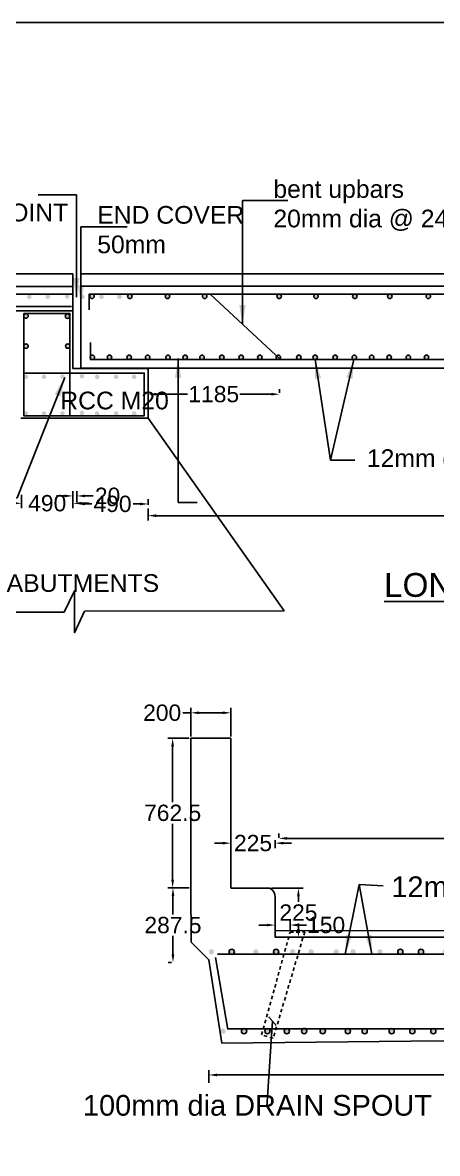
# Model space of a CAD drawing. Header units: metres. Extents: x -52 to 450, y 222 to 479.
# Drawn here: x -23.33 to -8.1, y 255.41 to 296.95 of the extents above; entities that cross this region are included whole.
import ezdxf

# ---------------------------------------------------------------- set-up
doc = ezdxf.new("R2010")
doc.units = ezdxf.units.M
doc.header["$MEASUREMENT"] = 0
doc.linetypes.add('HIDDEN', pattern=[9.525, 6.35, -3.175])
for name, color, linetype in [('DIMENSION', 255, 'Continuous'), ('DRAWING', 7, 'Continuous'), ('HATCH', 7, 'Continuous'), ('TEXT', 255, 'Continuous')]:
    doc.layers.add(name, color=color, linetype=linetype)
doc.styles.get("Standard").update_dxf_attribs({"font": 'arial.ttf'})
doc.styles.add('TIMES NEW ROMAN', font='times.ttf')
doc.dimstyles.new('dig', dxfattribs={"dimtxt": 0.5, "dimasz": 0.3, "dimexe": 0.18, "dimexo": 0.0625, "dimgap": 0.09, "dimtad": 0, "dimtih": 1, "dimtoh": 1, "dimdec": 4, "dimzin": 0, "dimdsep": 46, "dimtxsty": 'Standard', "dimcen": 0, "dimadec": 0, "dimazin": 0, "dimtfac": 1, "dimtdec": 4, "dimtofl": 0, "dimtmove": 0, "dimatfit": 3, "dimldrblk": 'ARCHTICK', "dimfxl": 1, "dimtolj": 1, "dimtzin": 0, "dimarcsym": 0})
doc.dimstyles.new('ISO-25', dxfattribs={"dimtxt": 0.636364, "dimasz": 0.703125, "dimexe": 1.25, "dimexo": 0.625, "dimtad": 0, "dimtih": 1, "dimtoh": 1, "dimlfac": 100, "dimtxsty": 'TIMES NEW ROMAN', "dimcen": 2.5, "dimadec": 0, "dimazin": 0, "dimtfac": 1, "dimtmove": 0, "dimatfit": 3, "dimfxl": 1, "dimarcsym": 0})

# ---------------------------------------------------------------- blocks, each defined once
blk = doc.blocks.new('*D61')
at = {"layer": 'Defpoints', "color": 0, "ltscale": 0.02, "transparency": 16777216}
for p in [(-18.724, 283.288), (-13.898, 283.296), (-13.898, 283.288)]:
    blk.add_point(p, dxfattribs=at)
at = {"layer": 'DIMENSION', "color": 0, "lineweight": -2, "ltscale": 0.02, "transparency": 16777216}
for p, q in [((-18.724, 283.35), (-18.724, 283.476)), ((-13.898, 283.35), (-13.898, 283.476)), ((-18.424, 283.296), (-17.271, 283.296)), ((-14.198, 283.296), (-15.351, 283.296))]:
    blk.add_line(p, q, dxfattribs=at)
at = {"layer": 'DIMENSION', "color": 0, "ltscale": 0.02, "transparency": 16777216}
for points in [[(-18.424, 283.346), (-18.424, 283.246), (-18.724, 283.296)], [(-14.198, 283.346), (-14.198, 283.246), (-13.898, 283.296)]]:
    blk.add_solid(points, dxfattribs=at)
at = {"layer": 'DIMENSION', "color": 0, "ltscale": 0.02, "transparency": 16777216, "insert": (-16.311, 283.296), "char_height": 0.6, "attachment_point": 5}
blk.add_mtext('\\A1;1185', dxfattribs=at)
blk = doc.blocks.new('_ArchTick')
at = {"color": 0, "linetype": 'ByBlock', "const_width": 0.15}
blk.add_lwpolyline([(-0.5, -0.5), (0.5, 0.5)], dxfattribs=at)
blk = doc.blocks.new('*D62')
at = {"layer": 'Defpoints', "color": 0, "ltscale": 0.02, "transparency": 16777216}
for p in [(-23.371, 279.661), (-21.485, 279.523), (-21.485, 279.289)]:
    blk.add_point(p, dxfattribs=at)
at = {"layer": 'DIMENSION', "color": 0, "lineweight": -2, "ltscale": 0.02, "transparency": 16777216}
for p, q in [((-23.371, 279.599), (-23.371, 279.109)), ((-23.671, 279.289), (-23.971, 279.289)), ((-21.485, 279.46), (-21.485, 279.109)), ((-21.185, 279.289), (-20.885, 279.289))]:
    blk.add_line(p, q, dxfattribs=at)
at = {"layer": 'DIMENSION', "color": 0, "ltscale": 0.02, "transparency": 16777216}
for points in [[(-23.671, 279.339), (-23.671, 279.239), (-23.371, 279.289)], [(-21.185, 279.339), (-21.185, 279.239), (-21.485, 279.289)]]:
    blk.add_solid(points, dxfattribs=at)
at = {"layer": 'DIMENSION', "color": 0, "ltscale": 0.02, "transparency": 16777216, "insert": (-22.428, 279.289), "char_height": 0.6, "attachment_point": 5}
blk.add_mtext('\\A1;490', dxfattribs=at)
blk = doc.blocks.new('*D63')
at = {"layer": 'Defpoints', "color": 0, "ltscale": 0.02, "transparency": 16777216}
for p in [(-21.335, 279.264), (-21.335, 279.264), (-18.722, 279.165)]:
    blk.add_point(p, dxfattribs=at)
at = {"layer": 'DIMENSION', "color": 0, "lineweight": -2, "ltscale": 0.02, "transparency": 16777216}
for p, q in [((-21.335, 279.326), (-21.335, 279.444)), ((-21.035, 279.264), (-20.792, 279.264)), ((-19.022, 279.264), (-19.265, 279.264)), ((-18.722, 279.228), (-18.722, 279.444))]:
    blk.add_line(p, q, dxfattribs=at)
at = {"layer": 'DIMENSION', "color": 0, "ltscale": 0.02, "transparency": 16777216}
for points in [[(-21.035, 279.314), (-21.035, 279.214), (-21.335, 279.264)], [(-19.022, 279.314), (-19.022, 279.214), (-18.722, 279.264)]]:
    blk.add_solid(points, dxfattribs=at)
at = {"layer": 'DIMENSION', "color": 0, "ltscale": 0.02, "transparency": 16777216, "insert": (-20.029, 279.264), "char_height": 0.6, "attachment_point": 5}
blk.add_mtext('\\A1;490', dxfattribs=at)
blk = doc.blocks.new('*D64')
at = {"layer": 'Defpoints', "color": 0, "ltscale": 0.02, "transparency": 16777216}
for p in [(-18.722, 279.165), (24.624, 279.165), (24.624, 278.834)]:
    blk.add_point(p, dxfattribs=at)
at = {"layer": 'DIMENSION', "color": 0, "lineweight": -2, "ltscale": 0.02, "transparency": 16777216}
for p, q in [((-18.722, 279.103), (-18.722, 278.654)), ((-18.422, 278.834), (1.968, 278.834)), ((24.324, 278.834), (3.933, 278.834)), ((24.624, 279.103), (24.624, 278.654))]:
    blk.add_line(p, q, dxfattribs=at)
at = {"layer": 'DIMENSION', "color": 0, "ltscale": 0.02, "transparency": 16777216}
for points in [[(-18.422, 278.884), (-18.422, 278.784), (-18.722, 278.834)], [(24.324, 278.884), (24.324, 278.784), (24.624, 278.834)]]:
    blk.add_solid(points, dxfattribs=at)
at = {"layer": 'DIMENSION', "color": 0, "ltscale": 0.02, "transparency": 16777216, "insert": (2.951, 278.834), "char_height": 0.6, "attachment_point": 5}
blk.add_mtext('\\A1;7900', dxfattribs=at)
blk = doc.blocks.new('*D66')
at = {"layer": 'Defpoints', "color": 0, "ltscale": 0.02, "transparency": 16777216}
for p in [(-21.485, 279.289), (-21.335, 279.559), (-21.335, 279.264)]:
    blk.add_point(p, dxfattribs=at)
at = {"layer": 'DIMENSION', "color": 0, "lineweight": -2, "ltscale": 0.02, "transparency": 16777216}
for p, q in [((-21.485, 279.351), (-21.485, 279.739)), ((-21.335, 279.326), (-21.335, 279.739)), ((-21.785, 279.559), (-22.085, 279.559)), ((-21.035, 279.559), (-20.735, 279.559))]:
    blk.add_line(p, q, dxfattribs=at)
at = {"layer": 'DIMENSION', "color": 0, "ltscale": 0.02, "transparency": 16777216}
for points in [[(-21.785, 279.609), (-21.785, 279.509), (-21.485, 279.559)], [(-21.035, 279.609), (-21.035, 279.509), (-21.335, 279.559)]]:
    blk.add_solid(points, dxfattribs=at)
at = {"layer": 'DIMENSION', "color": 0, "ltscale": 0.02, "transparency": 16777216, "insert": (-20.211, 279.559), "char_height": 0.6, "attachment_point": 5}
blk.add_mtext('\\A1;20', dxfattribs=at)
blk = doc.blocks.new('*D76')
at = {"layer": 'Defpoints', "color": 0, "ltscale": 0.02, "transparency": 16777216}
for p in [(18.873, 258.287), (-16.491, 257.932), (18.873, 257.932)]:
    blk.add_point(p, dxfattribs=at)
at = {"layer": 'DIMENSION', "color": 0, "lineweight": -2, "ltscale": 0.02, "transparency": 16777216}
for p, q in [((-16.491, 257.994), (-16.491, 258.467)), ((18.873, 257.994), (18.873, 258.467)), ((-16.191, 258.287), (0.194, 258.287)), ((18.573, 258.287), (2.188, 258.287))]:
    blk.add_line(p, q, dxfattribs=at)
at = {"layer": 'DIMENSION', "color": 0, "ltscale": 0.02, "transparency": 16777216}
for points in [[(-16.191, 258.337), (-16.191, 258.237), (-16.491, 258.287)], [(18.573, 258.337), (18.573, 258.237), (18.873, 258.287)]]:
    blk.add_solid(points, dxfattribs=at)
at = {"layer": 'DIMENSION', "color": 0, "ltscale": 0.02, "transparency": 16777216, "insert": (1.191, 258.287), "char_height": 0.6, "attachment_point": 5}
blk.add_mtext('\\A1;4700', dxfattribs=at)
blk = doc.blocks.new('*D85')
at = {"layer": 'Defpoints', "color": 0, "ltscale": 0.02, "transparency": 16777216}
for p in [(-14.25, 265.147), (-14.057, 263.352), (-13.202, 263.352)]:
    blk.add_point(p, dxfattribs=at)
at = {"layer": 'DIMENSION', "color": 0, "lineweight": -2, "ltscale": 0.02, "transparency": 16777216}
for p, q in [((-14.187, 265.147), (-13.022, 265.147)), ((-13.202, 264.847), (-13.202, 264.646)), ((-13.202, 263.652), (-13.202, 263.853)), ((-13.994, 263.352), (-13.022, 263.352))]:
    blk.add_line(p, q, dxfattribs=at)
at = {"layer": 'DIMENSION', "color": 0, "ltscale": 0.02, "transparency": 16777216}
for points in [[(-13.252, 264.847), (-13.152, 264.847), (-13.202, 265.147)], [(-13.252, 263.652), (-13.152, 263.652), (-13.202, 263.352)]]:
    blk.add_solid(points, dxfattribs=at)
at = {"layer": 'DIMENSION', "color": 0, "ltscale": 0.02, "transparency": 16777216, "insert": (-13.202, 264.25), "char_height": 0.6, "attachment_point": 5}
blk.add_mtext('\\A1;225', dxfattribs=at)
blk = doc.blocks.new('*D86')
at = {"layer": 'Defpoints', "color": 0, "ltscale": 0.02, "transparency": 16777216}
for p in [(-15.68, 266.98), (-14.057, 266.98), (-14.057, 266.804)]:
    blk.add_point(p, dxfattribs=at)
at = {"layer": 'DIMENSION', "color": 0, "lineweight": -2, "ltscale": 0.02, "transparency": 16777216}
for p, q in [((-15.98, 266.804), (-16.28, 266.804)), ((-15.68, 266.918), (-15.68, 266.624)), ((-14.057, 266.918), (-14.057, 266.624)), ((-13.757, 266.804), (-13.457, 266.804))]:
    blk.add_line(p, q, dxfattribs=at)
at = {"layer": 'DIMENSION', "color": 0, "ltscale": 0.02, "transparency": 16777216}
for points in [[(-15.98, 266.854), (-15.98, 266.754), (-15.68, 266.804)], [(-13.757, 266.854), (-13.757, 266.754), (-14.057, 266.804)]]:
    blk.add_solid(points, dxfattribs=at)
at = {"layer": 'DIMENSION', "color": 0, "ltscale": 0.02, "transparency": 16777216, "insert": (-14.868, 266.804), "char_height": 0.6, "attachment_point": 5}
blk.add_mtext('\\A1;225', dxfattribs=at)
blk = doc.blocks.new('*D77')
at = {"layer": 'Defpoints', "color": 0, "ltscale": 0.02, "transparency": 16777216}
for p in [(-13.92, 266.941), (16.412, 266.98), (16.412, 266.941)]:
    blk.add_point(p, dxfattribs=at)
at = {"layer": 'DIMENSION', "color": 0, "lineweight": -2, "ltscale": 0.02, "transparency": 16777216}
for p, q in [((-13.92, 267.004), (-13.92, 267.16)), ((16.412, 267.004), (16.412, 267.16)), ((-13.62, 266.98), (0.249, 266.98)), ((16.112, 266.98), (2.243, 266.98))]:
    blk.add_line(p, q, dxfattribs=at)
at = {"layer": 'DIMENSION', "color": 0, "ltscale": 0.02, "transparency": 16777216}
for points in [[(-13.62, 267.03), (-13.62, 266.93), (-13.92, 266.98)], [(16.112, 267.03), (16.112, 266.93), (16.412, 266.98)]]:
    blk.add_solid(points, dxfattribs=at)
at = {"layer": 'DIMENSION', "color": 0, "ltscale": 0.02, "transparency": 16777216, "insert": (1.246, 266.98), "char_height": 0.6, "attachment_point": 5}
blk.add_mtext('\\A1;4250', dxfattribs=at)
blk = doc.blocks.new('*D87')
at = {"layer": 'Defpoints', "color": 0, "ltscale": 0.02, "transparency": 16777216}
for p in [(-17.149, 271.592), (-17.149, 270.664), (-15.68, 270.664)]:
    blk.add_point(p, dxfattribs=at)
at = {"layer": 'DIMENSION', "color": 0, "lineweight": -2, "ltscale": 0.02, "transparency": 16777216}
for p, q in [((-17.149, 270.726), (-17.149, 271.772)), ((-15.68, 270.726), (-15.68, 271.772)), ((-17.149, 271.592), (-17.449, 271.592)), ((-15.98, 271.592), (-16.849, 271.592))]:
    blk.add_line(p, q, dxfattribs=at)
at = {"layer": 'DIMENSION', "color": 0, "ltscale": 0.02, "transparency": 16777216}
for points in [[(-16.849, 271.642), (-16.849, 271.542), (-17.149, 271.592)], [(-15.98, 271.642), (-15.98, 271.542), (-15.68, 271.592)]]:
    blk.add_solid(points, dxfattribs=at)
at = {"layer": 'DIMENSION', "color": 0, "ltscale": 0.02, "transparency": 16777216, "insert": (-18.206, 271.592), "char_height": 0.6, "attachment_point": 5}
blk.add_mtext('\\A1;200', dxfattribs=at)
blk = doc.blocks.new('*D88')
at = {"layer": 'Defpoints', "color": 0, "ltscale": 0.02, "transparency": 16777216}
for p in [(-17.149, 270.664), (-17.821, 265.163), (-17.149, 265.163)]:
    blk.add_point(p, dxfattribs=at)
at = {"layer": 'DIMENSION', "color": 0, "lineweight": -2, "ltscale": 0.02, "transparency": 16777216}
for p, q in [((-17.211, 270.664), (-18.001, 270.664)), ((-17.821, 270.364), (-17.821, 268.31)), ((-17.821, 265.463), (-17.821, 267.517)), ((-17.211, 265.163), (-18.001, 265.163))]:
    blk.add_line(p, q, dxfattribs=at)
at = {"layer": 'DIMENSION', "color": 0, "ltscale": 0.02, "transparency": 16777216}
for points in [[(-17.871, 270.364), (-17.771, 270.364), (-17.821, 270.664)], [(-17.871, 265.463), (-17.771, 265.463), (-17.821, 265.163)]]:
    blk.add_solid(points, dxfattribs=at)
at = {"layer": 'DIMENSION', "color": 0, "ltscale": 0.02, "transparency": 16777216, "insert": (-17.821, 267.914), "char_height": 0.6, "attachment_point": 5}
blk.add_mtext('\\A1;762.5', dxfattribs=at)
blk = doc.blocks.new('*D78')
at = {"layer": 'Defpoints', "color": 0, "ltscale": 0.02, "transparency": 16777216}
for p in [(-17.809, 265.163), (-17.798, 265.163), (-17.798, 262.419)]:
    blk.add_point(p, dxfattribs=at)
at = {"layer": 'DIMENSION', "color": 0, "lineweight": -2, "ltscale": 0.02, "transparency": 16777216}
for p, q in [((-17.861, 265.163), (-17.989, 265.163)), ((-17.809, 264.863), (-17.809, 264.187)), ((-17.809, 262.719), (-17.809, 263.395)), ((-17.861, 262.419), (-17.989, 262.419))]:
    blk.add_line(p, q, dxfattribs=at)
at = {"layer": 'DIMENSION', "color": 0, "ltscale": 0.02, "transparency": 16777216}
for points in [[(-17.859, 264.863), (-17.759, 264.863), (-17.809, 265.163)], [(-17.859, 262.719), (-17.759, 262.719), (-17.809, 262.419)]]:
    blk.add_solid(points, dxfattribs=at)
at = {"layer": 'DIMENSION', "color": 0, "ltscale": 0.02, "transparency": 16777216, "insert": (-17.809, 263.791), "char_height": 0.6, "attachment_point": 5}
blk.add_mtext('\\A1;287.5', dxfattribs=at)
blk = doc.blocks.new('*D79')
at = {"layer": 'Defpoints', "color": 0, "ltscale": 0.02, "transparency": 16777216}
for p in [(-13.508, 263.795), (-14.057, 263.522), (-13.508, 263.531)]:
    blk.add_point(p, dxfattribs=at)
at = {"layer": 'DIMENSION', "color": 0, "lineweight": -2, "ltscale": 0.02, "transparency": 16777216}
for p, q in [((-14.357, 263.795), (-14.657, 263.795)), ((-14.057, 263.585), (-14.057, 263.975)), ((-13.508, 263.594), (-13.508, 263.975)), ((-13.208, 263.795), (-12.908, 263.795))]:
    blk.add_line(p, q, dxfattribs=at)
at = {"layer": 'DIMENSION', "color": 0, "ltscale": 0.02, "transparency": 16777216}
for points in [[(-14.357, 263.845), (-14.357, 263.745), (-14.057, 263.795)], [(-13.208, 263.845), (-13.208, 263.745), (-13.508, 263.795)]]:
    blk.add_solid(points, dxfattribs=at)
at = {"layer": 'DIMENSION', "color": 0, "ltscale": 0.02, "transparency": 16777216, "insert": (-12.184, 263.795), "char_height": 0.6, "attachment_point": 5}
blk.add_mtext('\\A1;150', dxfattribs=at)

msp = doc.modelspace()

# ---------------------------------------------------------------- hatches: boundary and pattern name
at = {"layer": 'HATCH'}
h = msp.add_hatch(color=256, dxfattribs=at)
h.paths.add_polyline_path([(-23.6659, 286.86983, 1), (-23.83118, 286.86983, 0.41347856), (-23.74874, 286.78719), (-23.74833, 286.78719, 0.41347856)])
h.paths.add_polyline_path([(-23.16985, 286.86983, 0.41347856), (-23.08742, 286.78719), (-23.087, 286.78719, 0.41347856), (-23.00457, 286.86983, 1)])
h.paths.add_polyline_path([(-22.48868, 286.87762, 1), (-22.32341, 286.87762, 1)])
h.paths.add_polyline_path([(-21.77446, 286.89083, 1), (-21.60918, 286.89083, 1)])
h.paths.add_polyline_path([(-21.21824, 286.86983, 0.41347856), (-21.13581, 286.78719), (-21.13539, 286.78719, 0.41347856), (-21.05296, 286.86983, 1)])
h.paths.add_polyline_path([(-20.51723, 286.86983, 0.41347856), (-20.4348, 286.78719), (-20.43438, 286.78719, 0.41347856), (-20.35195, 286.86983, 1)])
h.paths.add_polyline_path([(-19.85591, 286.86983, 0.41347856), (-19.77347, 286.78719), (-19.77306, 286.78719, 0.41347856), (-19.69063, 286.86983, 1)])
h = msp.add_hatch(color=256, dxfattribs=at)
h.paths.add_polyline_path([(-17.9268, 286.89145, 0.35194172), (-17.99163, 286.97215), (-18.02725, 286.97215, 0.35194172), (-18.09208, 286.89145, 1)])
h.paths.add_polyline_path([(-19.31318, 286.89145, 0.35194172), (-19.37801, 286.97215), (-19.41362, 286.97215, 0.35194172), (-19.47846, 286.89145, 1)])
h.paths.add_polyline_path([(-20.70114, 286.89145, 0.35194172), (-20.76597, 286.97215), (-20.80159, 286.97215, 0.35194172), (-20.86642, 286.89145, 1)])
h = msp.add_hatch(color=256, dxfattribs=at)
h.paths.add_polyline_path([(-6.99674, 286.89145, 0.35194172), (-7.06157, 286.97215), (-7.09718, 286.97215, 0.35194172), (-7.16202, 286.89145, 1)])
h.paths.add_polyline_path([(-8.34852, 286.89145, 0.35194172), (-8.41335, 286.97215), (-8.44897, 286.97215, 0.35194172), (-8.5138, 286.89145, 1)])
h.paths.add_polyline_path([(-9.75974, 286.89145, 0.35194172), (-9.82458, 286.97215), (-9.86019, 286.97215, 0.35194172), (-9.92502, 286.89145, 1)])
h.paths.add_polyline_path([(-11.04601, 286.89145, 0.35194172), (-11.11084, 286.97215), (-11.14646, 286.97215, 0.35194172), (-11.21129, 286.89145, 1)])
h.paths.add_polyline_path([(-12.47533, 286.89145, 0.35194172), (-12.54017, 286.97215), (-12.57578, 286.97215, 0.35194172), (-12.64061, 286.89145, 1)])
h.paths.add_polyline_path([(-13.82378, 286.89145, 0.35194172), (-13.88861, 286.97215), (-13.92423, 286.97215, 0.35194172), (-13.98906, 286.89145, 1)])
h.paths.add_polyline_path([(-16.56209, 286.89145, 0.35194172), (-16.62692, 286.97215), (-16.66253, 286.97215, 0.35194172), (-16.72737, 286.89145, 1)])
h = msp.add_hatch(color=256, dxfattribs=at)
h.paths.add_polyline_path([(-23.1261, 286.17042, 1), (-23.29138, 286.17042, 1)])
h.paths.add_polyline_path([(-23.1261, 285.06208, 1), (-23.29138, 285.06208, 1)])
h.paths.add_polyline_path([(-21.59189, 285.05333), (-21.59189, 285.07461, 0.93744709), (-21.75648, 285.06397, 0.93744709)])
h.paths.add_polyline_path([(-21.60142, 286.16007, 1), (-21.7667, 286.16007, 1)])
h = msp.add_hatch(color=256, dxfattribs=at)
h.paths.add_polyline_path([(-20.84403, 284.6852), (-20.84403, 284.61448, 0.80020228), (-20.6867, 284.64984, 0.80020228)])
h.paths.add_polyline_path([(-20.05845, 284.64984, 1), (-20.22373, 284.64984, 1)])
h.paths.add_polyline_path([(-19.3376, 284.64984, 1), (-19.50288, 284.64984, 1)])
h.paths.add_polyline_path([(-18.82172, 284.64984, 1), (-18.65644, 284.64984, 1)])
h.paths.add_polyline_path([(-17.90914, 284.64984, 1), (-18.07442, 284.64984, 1)])
h.paths.add_polyline_path([(-17.44617, 284.64984, 1), (-17.28089, 284.64984, 1)])
h.paths.add_polyline_path([(-16.82452, 284.64984, 1), (-16.65924, 284.64984, 1)])
h.paths.add_polyline_path([(-16.09706, 284.64984, 1), (-15.93178, 284.64984, 1)])
h.paths.add_polyline_path([(-15.22417, 284.64984, 1), (-15.38945, 284.64984, 1)])
h.paths.add_polyline_path([(-14.70167, 284.64984, 1), (-14.53639, 284.64984, 1)])
h.paths.add_polyline_path([(-14.00379, 284.7037, 0.17935194), (-14.02376, 284.64984, 0.66778381), (-13.88275, 284.59134)])
h.paths.add_polyline_path([(-14.00379, 284.7037), (-13.88275, 284.59134, 0.1991962), (-13.85848, 284.64984, 0.69584662)])
h.paths.add_polyline_path([(-13.26984, 284.64984, 1), (-13.10456, 284.64984, 1)])
h.paths.add_polyline_path([(-12.66804, 284.64984, 1), (-12.50276, 284.64984, 1)])
h.paths.add_polyline_path([(-11.93397, 284.64984, 1), (-11.76869, 284.64984, 1)])
h = msp.add_hatch(color=256, dxfattribs=at)
h.paths.add_polyline_path([(-11.23297, 284.64984, 1), (-11.06769, 284.64984, 1)])
h.paths.add_polyline_path([(-10.59149, 284.64984, 1), (-10.42621, 284.64984, 1)])
h.paths.add_polyline_path([(-9.95, 284.64984, 1), (-9.78472, 284.64984, 1)])
h.paths.add_polyline_path([(-9.249, 284.64984, 1), (-9.08372, 284.64984, 1)])
h.paths.add_polyline_path([(-8.58106, 284.64984, 1), (-8.41578, 284.64984, 1)])
h = msp.add_hatch(color=256, dxfattribs=at)
h.paths.add_polyline_path([(-23.1261, 283.93329, 1), (-23.29138, 283.93329, 0.41347856), (-23.20895, 283.85065), (-23.20853, 283.85065, 0.41347856)])
h.paths.add_polyline_path([(-22.63006, 283.93329, 0.41347856), (-22.54762, 283.85065), (-22.54721, 283.85065, 0.41347856), (-22.46478, 283.93329, 1)])
h.paths.add_polyline_path([(-21.94889, 283.94108, 1), (-21.78361, 283.94108, 1)])
h.paths.add_polyline_path([(-21.23466, 283.9543, 1), (-21.06938, 283.9543, 1)])
h.paths.add_polyline_path([(-20.67845, 283.93329, 0.41347856), (-20.59601, 283.85065), (-20.5956, 283.85065, 0.41347856), (-20.51317, 283.93329, 1)])
h.paths.add_polyline_path([(-19.97743, 283.93329, 0.41347856), (-19.895, 283.85065), (-19.89459, 283.85065, 0.41347856), (-19.81216, 283.93329, 1)])
h.paths.add_polyline_path([(-19.31611, 283.93329, 0.41347856), (-19.23368, 283.85065), (-19.23326, 283.85065, 0.41347856), (-19.15083, 283.93329, 1)])
h = msp.add_hatch(color=256, dxfattribs=at)
h.paths.add_polyline_path([(-23.1261, 282.58563, 1), (-23.29138, 282.58563, 0.41347856), (-23.20895, 282.50299), (-23.20853, 282.50299, 0.41347856)])
h.paths.add_polyline_path([(-22.63006, 282.58563, 0.41347856), (-22.54762, 282.50299), (-22.54721, 282.50299, 0.41347856), (-22.46478, 282.58563, 1)])
h.paths.add_polyline_path([(-21.94889, 282.59342, 1), (-21.78361, 282.59342, 1)])
h.paths.add_polyline_path([(-21.23466, 282.60664, 1), (-21.06938, 282.60664, 1)])
h.paths.add_polyline_path([(-20.67845, 282.58563, 0.41347856), (-20.59601, 282.50299), (-20.5956, 282.50299, 0.41347856), (-20.51317, 282.58563, 1)])
h.paths.add_polyline_path([(-19.97743, 282.58563, 0.41347856), (-19.895, 282.50299), (-19.89459, 282.50299, 0.41347856), (-19.81216, 282.58563, 1)])
h.paths.add_polyline_path([(-19.31611, 282.58563, 0.41347856), (-19.23368, 282.50299), (-19.23326, 282.50299, 0.41347856), (-19.15083, 282.58563, 1)])
h = msp.add_hatch(color=256, dxfattribs=at)
h.paths.add_polyline_path([(-16.35792, 262.89877), (-16.43361, 262.89877, 0.30082017), (-16.49249, 262.80976, 1), (-16.29904, 262.80976, 0.30082017)])
h.paths.add_polyline_path([(-15.52707, 262.80976, 0.30082017), (-15.58596, 262.89877), (-15.66164, 262.89877, 0.30082017), (-15.72053, 262.80976, 1)])
h.paths.add_polyline_path([(-14.66786, 262.80976, 0.30082017), (-14.72674, 262.89877), (-14.80243, 262.89877, 0.30082017), (-14.86131, 262.80976, 1)])
h.paths.add_polyline_path([(-13.95571, 262.80976, 0.30082017), (-14.0146, 262.89877), (-14.09028, 262.89877, 0.30082017), (-14.14917, 262.80976, 1)])
h.paths.add_polyline_path([(-13.3667, 262.89877), (-13.46398, 262.89877, 0.26706443), (-13.51207, 262.81517, 1), (-13.31861, 262.81517, 0.26706443)])
h.paths.add_polyline_path([(-12.6365, 262.80976, 0.30082017), (-12.69539, 262.89877), (-12.77107, 262.89877, 0.30082017), (-12.82996, 262.80976, 1)])
h.paths.add_polyline_path([(-11.77424, 262.89877), (-11.84993, 262.89877, 0.30082017), (-11.90882, 262.80976, 1), (-11.71536, 262.80976, 0.30082017)])
h.paths.add_polyline_path([(-11.15499, 262.89877), (-11.23068, 262.89877, 0.30082017), (-11.28956, 262.80976, 1), (-11.09611, 262.80976, 0.30082017)])
h.paths.add_polyline_path([(-10.1053, 262.80976, 0.30082017), (-10.16419, 262.89877), (-10.23987, 262.89877, 0.30082017), (-10.29876, 262.80976, 1)])
h.paths.add_polyline_path([(-9.34671, 262.80976, 0.30082017), (-9.40559, 262.89877), (-9.48128, 262.89877, 0.30082017), (-9.54016, 262.80976, 1)])
h.paths.add_polyline_path([(-8.63363, 262.89877), (-8.70931, 262.89877, 0.30082017), (-8.7682, 262.80976, 1), (-8.57474, 262.80976, 0.30082017)])
h.paths.add_polyline_path([(-7.71552, 262.80976, 0.30082017), (-7.77441, 262.89877), (-7.85009, 262.89877, 0.30082017), (-7.90898, 262.80976, 1)])
h.paths.add_polyline_path([(-7.06227, 262.89877), (-7.13795, 262.89877, 0.30082017), (-7.19684, 262.80976, 1), (-7.00338, 262.80976, 0.30082017)])
h.paths.add_polyline_path([(-6.36628, 262.81517, 0.26706443), (-6.41437, 262.89877), (-6.51165, 262.89877, 0.26706443), (-6.55974, 262.81517, 1)])
h.paths.add_polyline_path([(-5.75292, 262.81517, 0.26706443), (-5.80101, 262.89877), (-5.89829, 262.89877, 0.26706443), (-5.94638, 262.81517, 1)])
h.paths.add_polyline_path([(-5.15079, 262.89877), (-5.24807, 262.89877, 0.26706443), (-5.29616, 262.81517, 1), (-5.1027, 262.81517, 0.26706443)])
h.paths.add_polyline_path([(-4.18156, 262.81517, 0.26706443), (-4.22965, 262.89877), (-4.32693, 262.89877, 0.26706443), (-4.37502, 262.81517, 1)])
h.paths.add_polyline_path([(-3.56231, 262.81517, 0.26706443), (-3.6104, 262.89877), (-3.70768, 262.89877, 0.26706443), (-3.75576, 262.81517, 1)])
h.paths.add_polyline_path([(-2.5715, 262.81517, 0.26706443), (-2.61959, 262.89877), (-2.71687, 262.89877, 0.26706443), (-2.76496, 262.81517, 1)])
h.paths.add_polyline_path([(-1.81291, 262.81517, 0.26706443), (-1.86099, 262.89877), (-1.95827, 262.89877, 0.26706443), (-2.00636, 262.81517, 1)])
h.paths.add_polyline_path([(-1.04094, 262.81517, 0.26706443), (-1.08903, 262.89877), (-1.18631, 262.89877, 0.26706443), (-1.2344, 262.81517, 1)])
h.paths.add_polyline_path([(-0.18172, 262.81517, 0.26706443), (-0.22981, 262.89877), (-0.32709, 262.89877, 0.26706443), (-0.37518, 262.81517, 1)])
h.paths.add_polyline_path([(0.53042, 262.81517, 0.26706443), (0.48233, 262.89877), (0.38505, 262.89877, 0.26706443), (0.33696, 262.81517, 1)])
h.paths.add_polyline_path([(1.16752, 262.82058, 0.2398206), (1.12772, 262.89877), (1.01386, 262.89877, 0.2398206), (0.97406, 262.82058, 1)])
h.paths.add_polyline_path([(1.91151, 262.82212, 0.23278945), (1.87378, 262.89877), (1.75579, 262.89877, 0.23278945), (1.71806, 262.82212, 1)])
h.paths.add_polyline_path([(2.66274, 262.82212, 0.23278945), (2.62501, 262.89877), (2.50702, 262.89877, 0.23278945), (2.46929, 262.82212, 1)])
h.paths.add_polyline_path([(3.44455, 262.82212, 0.23278945), (3.40682, 262.89877), (3.28883, 262.89877, 0.23278945), (3.2511, 262.82212, 1)])
h.paths.add_polyline_path([(4.18767, 262.82212, 0.23278945), (4.14993, 262.89877), (4.03194, 262.89877, 0.23278945), (3.99421, 262.82212, 1)])
h.paths.add_polyline_path([(5.0314, 262.82212, 0.23278945), (4.99366, 262.89877), (4.87568, 262.89877, 0.23278945), (4.83794, 262.82212, 1)])
h.paths.add_polyline_path([(5.76595, 262.89877), (5.66289, 262.89877, 0.25771792), (5.61769, 262.81692, 1), (5.81115, 262.81692, 0.25771792)])
h.paths.add_polyline_path([(6.62841, 262.81692, 0.25771792), (6.58321, 262.89877), (6.48014, 262.89877, 0.25771792), (6.43495, 262.81692, 1)])
h.paths.add_polyline_path([(7.36875, 262.81517, 0.26706443), (7.32066, 262.89877), (7.22338, 262.89877, 0.26706443), (7.17529, 262.81517, 1)])
h.paths.add_polyline_path([(8.16604, 262.81517, 0.26706443), (8.11796, 262.89877), (8.02067, 262.89877, 0.26706443), (7.97259, 262.81517, 1)])
h.paths.add_polyline_path([(8.94011, 262.81517, 0.26706443), (8.89202, 262.89877), (8.79474, 262.89877, 0.26706443), (8.74665, 262.81517, 1)])
h.paths.add_polyline_path([(9.76836, 262.81517, 0.26706443), (9.72027, 262.89877), (9.62299, 262.89877, 0.26706443), (9.5749, 262.81517, 1)])
h.paths.add_polyline_path([(10.47885, 262.89877), (10.38157, 262.89877, 0.26706443), (10.33348, 262.81517, 1), (10.52694, 262.81517, 0.26706443)])
h.paths.add_polyline_path([(11.26066, 262.89877), (11.16338, 262.89877, 0.26706443), (11.11529, 262.81517, 1), (11.30875, 262.81517, 0.26706443)])
h.paths.add_polyline_path([(12.0657, 262.89877), (11.96842, 262.89877, 0.26706443), (11.92033, 262.81517, 1), (12.11378, 262.81517, 0.26706443)])
h.paths.add_polyline_path([(12.91881, 262.81517, 0.26706443), (12.87072, 262.89877), (12.77344, 262.89877, 0.26706443), (12.72535, 262.81517, 1)])
h.paths.add_polyline_path([(13.72219, 262.89877), (13.62491, 262.89877, 0.26706443), (13.57682, 262.81517, 1), (13.77028, 262.81517, 0.26706443)])
h.paths.add_polyline_path([(14.48242, 262.81517, 0.26706443), (14.43434, 262.89877), (14.33705, 262.89877, 0.26706443), (14.28897, 262.81517, 1)])
h.paths.add_polyline_path([(15.2952, 262.81517, 0.26706443), (15.24711, 262.89877), (15.14983, 262.89877, 0.26706443), (15.10174, 262.81517, 1)])
h.paths.add_polyline_path([(16.04439, 262.89877), (15.94711, 262.89877, 0.26706443), (15.89902, 262.81517, 1), (16.09248, 262.81517, 0.26706443)])
h.paths.add_polyline_path([(16.77976, 262.89877), (16.68248, 262.89877, 0.26706443), (16.63439, 262.81517, 1), (16.82785, 262.81517, 0.26706443)])
h.paths.add_polyline_path([(17.46566, 262.89877), (17.36838, 262.89877, 0.26706443), (17.32029, 262.81517, 1), (17.51375, 262.81517, 0.26706443)])
h.paths.add_polyline_path([(18.13831, 262.89877), (18.04103, 262.89877, 0.26706443), (17.99294, 262.81517, 1), (18.1864, 262.81517, 0.26706443)])
h = msp.add_hatch(color=256, dxfattribs=at)
h.paths.add_polyline_path([(-15.93258, 259.98475), (-16.00826, 259.98475, 0.30082017), (-16.06715, 259.89573, 1), (-15.87369, 259.89573, 0.30082017)])
h.paths.add_polyline_path([(-15.10173, 259.89573, 0.30082017), (-15.16061, 259.98475), (-15.2363, 259.98475, 0.30082017), (-15.29518, 259.89573, 1)])
h.paths.add_polyline_path([(-14.24251, 259.89573, 0.30082017), (-14.3014, 259.98475), (-14.37708, 259.98475, 0.30082017), (-14.43597, 259.89573, 1)])
h.paths.add_polyline_path([(-13.53037, 259.89573, 0.30082017), (-13.58925, 259.98475), (-13.66494, 259.98475, 0.30082017), (-13.72382, 259.89573, 1)])
h.paths.add_polyline_path([(-12.94136, 259.98475), (-13.03864, 259.98475, 0.26706443), (-13.08672, 259.90114, 1), (-12.89327, 259.90114, 0.26706443)])
h.paths.add_polyline_path([(-12.21115, 259.89573, 0.30082017), (-12.27004, 259.98475), (-12.34572, 259.98475, 0.30082017), (-12.40461, 259.89573, 1)])
h.paths.add_polyline_path([(-11.3489, 259.98475), (-11.42458, 259.98475, 0.30082017), (-11.48347, 259.89573, 1), (-11.29001, 259.89573, 0.30082017)])
h.paths.add_polyline_path([(-10.72965, 259.98475), (-10.80533, 259.98475, 0.30082017), (-10.86422, 259.89573, 1), (-10.67076, 259.89573, 0.30082017)])
h.paths.add_polyline_path([(-9.67996, 259.89573, 0.30082017), (-9.73884, 259.98475), (-9.81453, 259.98475, 0.30082017), (-9.87341, 259.89573, 1)])
h.paths.add_polyline_path([(-8.92136, 259.89573, 0.30082017), (-8.98025, 259.98475), (-9.05593, 259.98475, 0.30082017), (-9.11482, 259.89573, 1)])
h.paths.add_polyline_path([(-8.20828, 259.98475), (-8.28397, 259.98475, 0.30082017), (-8.34285, 259.89573, 1), (-8.1494, 259.89573, 0.30082017)])
h.paths.add_polyline_path([(-7.29018, 259.89573, 0.30082017), (-7.34906, 259.98475), (-7.42475, 259.98475, 0.30082017), (-7.48363, 259.89573, 1)])
h.paths.add_polyline_path([(-6.63692, 259.98475), (-6.71261, 259.98475, 0.30082017), (-6.77149, 259.89573, 1), (-6.57804, 259.89573, 0.30082017)])
h.paths.add_polyline_path([(-5.94094, 259.90114, 0.26706443), (-5.98902, 259.98475), (-6.08631, 259.98475, 0.26706443), (-6.13439, 259.90114, 1)])
h.paths.add_polyline_path([(-5.32757, 259.90114, 0.26706443), (-5.37566, 259.98475), (-5.47294, 259.98475, 0.26706443), (-5.52103, 259.90114, 1)])
h.paths.add_polyline_path([(-4.72544, 259.98475), (-4.82272, 259.98475, 0.26706443), (-4.87081, 259.90114, 1), (-4.67735, 259.90114, 0.26706443)])
h.paths.add_polyline_path([(-3.75621, 259.90114, 0.26706443), (-3.8043, 259.98475), (-3.90158, 259.98475, 0.26706443), (-3.94967, 259.90114, 1)])
h.paths.add_polyline_path([(-3.13696, 259.90114, 0.26706443), (-3.18505, 259.98475), (-3.28233, 259.98475, 0.26706443), (-3.33042, 259.90114, 1)])
h.paths.add_polyline_path([(-2.14616, 259.90114, 0.26706443), (-2.19424, 259.98475), (-2.29152, 259.98475, 0.26706443), (-2.33961, 259.90114, 1)])
h.paths.add_polyline_path([(-1.38756, 259.90114, 0.26706443), (-1.43565, 259.98475), (-1.53293, 259.98475, 0.26706443), (-1.58102, 259.90114, 1)])
h.paths.add_polyline_path([(-0.6156, 259.90114, 0.26706443), (-0.66368, 259.98475), (-0.76096, 259.98475, 0.26706443), (-0.80905, 259.90114, 1)])
h.paths.add_polyline_path([(0.24362, 259.90114, 0.26706443), (0.19553, 259.98475), (0.09825, 259.98475, 0.26706443), (0.05017, 259.90114, 1)])
h.paths.add_polyline_path([(0.95576, 259.90114, 0.26706443), (0.90768, 259.98475), (0.8104, 259.98475, 0.26706443), (0.76231, 259.90114, 1)])
h.paths.add_polyline_path([(1.59286, 259.90655, 0.2398206), (1.55307, 259.98475), (1.4392, 259.98475, 0.2398206), (1.39941, 259.90655, 1)])
h.paths.add_polyline_path([(2.33686, 259.9081, 0.23278945), (2.29913, 259.98475), (2.18114, 259.98475, 0.23278945), (2.1434, 259.9081, 1)])
h.paths.add_polyline_path([(3.08809, 259.9081, 0.23278945), (3.05036, 259.98475), (2.93237, 259.98475, 0.23278945), (2.89463, 259.9081, 1)])
h.paths.add_polyline_path([(3.8699, 259.9081, 0.23278945), (3.83217, 259.98475), (3.71418, 259.98475, 0.23278945), (3.67644, 259.9081, 1)])
h.paths.add_polyline_path([(4.61301, 259.9081, 0.23278945), (4.57528, 259.98475), (4.45729, 259.98475, 0.23278945), (4.41956, 259.9081, 1)])
h.paths.add_polyline_path([(5.45674, 259.9081, 0.23278945), (5.41901, 259.98475), (5.30102, 259.98475, 0.23278945), (5.26329, 259.9081, 1)])
h.paths.add_polyline_path([(6.1913, 259.98475), (6.08823, 259.98475, 0.25771792), (6.04304, 259.90289, 1), (6.23649, 259.90289, 0.25771792)])
h.paths.add_polyline_path([(7.05375, 259.90289, 0.25771792), (7.00856, 259.98475), (6.90549, 259.98475, 0.25771792), (6.8603, 259.90289, 1)])
h.paths.add_polyline_path([(7.7941, 259.90114, 0.26706443), (7.74601, 259.98475), (7.64873, 259.98475, 0.26706443), (7.60064, 259.90114, 1)])
h.paths.add_polyline_path([(8.59139, 259.90114, 0.26706443), (8.5433, 259.98475), (8.44602, 259.98475, 0.26706443), (8.39793, 259.90114, 1)])
h.paths.add_polyline_path([(9.36546, 259.90114, 0.26706443), (9.31737, 259.98475), (9.22009, 259.98475, 0.26706443), (9.172, 259.90114, 1)])
h.paths.add_polyline_path([(10.1937, 259.90114, 0.26706443), (10.14562, 259.98475), (10.04833, 259.98475, 0.26706443), (10.00025, 259.90114, 1)])
h.paths.add_polyline_path([(10.9042, 259.98475), (10.80692, 259.98475, 0.26706443), (10.75883, 259.90114, 1), (10.95229, 259.90114, 0.26706443)])
h.paths.add_polyline_path([(11.68601, 259.98475), (11.58873, 259.98475, 0.26706443), (11.54064, 259.90114, 1), (11.73409, 259.90114, 0.26706443)])
h.paths.add_polyline_path([(12.49104, 259.98475), (12.39376, 259.98475, 0.26706443), (12.34567, 259.90114, 1), (12.53913, 259.90114, 0.26706443)])
h.paths.add_polyline_path([(13.34415, 259.90114, 0.26706443), (13.29606, 259.98475), (13.19878, 259.98475, 0.26706443), (13.1507, 259.90114, 1)])
h.paths.add_polyline_path([(14.14754, 259.98475), (14.05026, 259.98475, 0.26706443), (14.00217, 259.90114, 1), (14.19563, 259.90114, 0.26706443)])
h.paths.add_polyline_path([(14.90777, 259.90114, 0.26706443), (14.85968, 259.98475), (14.7624, 259.98475, 0.26706443), (14.71431, 259.90114, 1)])
h.paths.add_polyline_path([(15.72055, 259.90114, 0.26706443), (15.67246, 259.98475), (15.57518, 259.98475, 0.26706443), (15.52709, 259.90114, 1)])
h.paths.add_polyline_path([(16.46974, 259.98475), (16.37246, 259.98475, 0.26706443), (16.32437, 259.90114, 1), (16.51783, 259.90114, 0.26706443)])
h.paths.add_polyline_path([(17.20511, 259.98475), (17.10783, 259.98475, 0.26706443), (17.05974, 259.90114, 1), (17.2532, 259.90114, 0.26706443)])
h.paths.add_polyline_path([(17.89101, 259.98475), (17.79373, 259.98475, 0.26706443), (17.74564, 259.90114, 1), (17.9391, 259.90114, 0.26706443)])
h.paths.add_polyline_path([(18.56366, 259.98475), (18.46638, 259.98475, 0.26706443), (18.41829, 259.90114, 1), (18.61175, 259.90114, 0.26706443)])

# ---------------------------------------------------------------- linework, layer by layer
msp.add_lwpolyline([(-15.79447, 259.95842), (-16.24435, 262.6055)])
at = {"layer": 'DIMENSION', "ltscale": 0.02}
msp.add_lwpolyline([(56.46593, 221.91126), (-51.62706, 221.91126), (-51.62706, 296.94642), (56.46593, 296.94642)], close=True, dxfattribs=at)
at = {"layer": 'DRAWING'}
for p, q in [((-17.14887, 270.66389), (-15.68017, 270.66389)), ((-17.14887, 265.16333), (-17.14887, 270.66389)), ((-15.68017, 270.66389), (-15.68017, 265.16333))]:
    msp.add_line(p, q, dxfattribs=at)
for points in [[(-28.624, 287.71784), (-21.48703, 287.71784), (-21.48703, 287.25852), (-28.624, 287.25852)], [(-21.1885, 287.71784), (27.4366, 287.71784), (27.4366, 284.25398), (-21.1885, 284.25398)], [(-28.60605, 287.25852), (-21.48703, 287.25852), (-21.48703, 286.36387), (-28.60605, 286.36387)]]:
    msp.add_lwpolyline(points, close=True, dxfattribs=at)
for points in [[(-21.1885, 287.27045), (27.4366, 287.27045)], [(-20.88141, 286.39342), (-20.88141, 286.97215), (27.12028, 286.97215), (27.12028, 286.38617)], [(-16.44774, 286.97215), (-13.85674, 284.5672)], [(-18.72246, 282.4117), (-18.72246, 284.2357), (-21.48703, 284.2357), (-21.48703, 286.36387)], [(27.14068, 285.19875), (27.14068, 284.5672), (-20.84403, 284.5672), (-20.84403, 285.20139)], [(-23.39607, 282.4117), (-18.72246, 282.4117), (-13.72644, 275.34365), (-21.0529, 275.32087), (-21.42052, 274.53502), (-21.42052, 276.07324), (-21.80747, 275.2917), (-29.02545, 275.2917)], [(-17.14887, 265.16333), (-17.14088, 263.16718), (-16.49125, 262.51813), (-16.01373, 259.45954), (-7.92744, 259.54549), (18.58727, 259.46684), (18.87322, 262.51813)], [(-14.24984, 265.14712), (-15.68017, 265.14712)], [(16.41202, 264.97516), (16.41202, 263.35219), (-14.05671, 263.35219), (-14.05671, 264.85354)], [(-14.05671, 263.58461), (1.99412, 263.61127), (16.41202, 263.6954)], [(-16.1726, 262.71998), (18.52798, 262.71998)], [(-15.79894, 259.98475), (18.63354, 259.98475)]]:
    msp.add_lwpolyline(points, dxfattribs=at)
at = {"layer": 'DRAWING', "ltscale": 0.02}
for points in [[(-21.48703, 286.97215), (-28.55746, 286.97215)], [(-21.53562, 286.51795), (-28.60605, 286.51795)]]:
    msp.add_lwpolyline(points, dxfattribs=at)
for points in [[(-23.29138, 286.26482), (-21.59189, 286.26482), (-21.59189, 282.50299), (-23.29138, 282.50299)], [(-23.29138, 282.50299), (-18.86229, 282.50299), (-18.86229, 284.07124), (-23.29138, 284.07124)]]:
    msp.add_lwpolyline(points, close=True, dxfattribs=at)
at = {"layer": 'DRAWING', "linetype": 'HIDDEN', "ltscale": 0.02}
msp.add_lwpolyline([(-13.50761, 263.53144), (-12.97129, 263.54054), (-14.12667, 259.63526), (-14.55796, 259.75759)], close=True, dxfattribs=at)
at = {"layer": 'DRAWING'}
msp.add_arc((-14.40617, 264.83397), 0.35001, 356.794016, 63.472301, dxfattribs=at)
at = {"layer": 'HATCH'}
for centre, radius in [((-20.78378, 286.89145), 0.08264), ((-19.39582, 286.89145), 0.08264), ((-18.00944, 286.89145), 0.08264), ((-16.64473, 286.89145), 0.08264), ((-13.90642, 286.89145), 0.08264), ((-12.55797, 286.89145), 0.08264), ((-11.12865, 286.89145), 0.08264), ((-9.84238, 286.89145), 0.08264), ((-8.43116, 286.89145), 0.08264), ((-23.20874, 286.17042), 0.08264), ((-21.68406, 286.16007), 0.08264), ((-23.20874, 285.06208), 0.08264), ((-21.67384, 285.06397), 0.08264), ((-20.76934, 284.64984), 0.08264), ((-20.14109, 284.64984), 0.08264), ((-19.42024, 284.64984), 0.08264), ((-18.73908, 284.64984), 0.08264), ((-17.99178, 284.64984), 0.08264), ((-17.36353, 284.64984), 0.08264), ((-16.74188, 284.64984), 0.08264), ((-16.01442, 284.64984), 0.08264), ((-15.30681, 284.64984), 0.08264), ((-14.61903, 284.64984), 0.08264), ((-13.94112, 284.64984), 0.08264), ((-13.1872, 284.64984), 0.08264), ((-12.5854, 284.64984), 0.08264), ((-11.85133, 284.64984), 0.08264), ((-11.15033, 284.64984), 0.08264), ((-10.50885, 284.64984), 0.08264), ((-9.86736, 284.64984), 0.08264), ((-9.16636, 284.64984), 0.08264), ((-8.49842, 284.64984), 0.08264), ((-15.65177, 262.8113), 0.09673), ((-14.02059, 262.8113), 0.09673), ((-9.45803, 262.8113), 0.09673), ((-8.69944, 262.8113), 0.09673), ((-15.19845, 259.89573), 0.09673), ((-14.33924, 259.89573), 0.09673), ((-13.62709, 259.89573), 0.09673), ((-12.99, 259.90114), 0.09673), ((-12.30788, 259.89573), 0.09673), ((-11.38674, 259.89573), 0.09673), ((-10.76749, 259.89573), 0.09673), ((-9.77668, 259.89573), 0.09673), ((-9.01809, 259.89573), 0.09673), ((-8.24612, 259.89573), 0.09673)]:
    msp.add_circle(centre, radius, dxfattribs=at)

# ---------------------------------------------------------------- texts
at = {"layer": 'TEXT'}
msp.add_text('%%ULONGITUDINAL SECTION', height=0.875, dxfattribs=at).set_placement((-10.05708, 275.85165))
at = {"layer": 'TEXT', "attachment_point": 1}
for s, insert, char_height, width in [('20MM THICK EXPANSION JOINT', (-29.82965, 291.3799), 0.6502241, 8.1649069), ('bent upbars                       20mm dia @ 240mm c/c', (-14.12211, 291.15909), 0.6502241, 10.7500532), ('END COVER 50mm', (-20.5907, 290.20941), 0.6502241, 5.5360501), ('RCC M20', (-21.94832, 283.38957), 0.650224, 12.2350988), ('12mm dia @ 140mm c/c', (-10.68729, 281.27194), 0.6502241, 10.7500532), ('ABUTMENTS', (-23.91805, 276.68444), 0.650224, 2.1150733), ('12mm dia @ 280mm c/c', (-9.78775, 265.5821), 0.7610751, 11.6698078), ('100mm dia DRAIN SPOUT', (-21.11625, 257.55293), 0.7610751, 12.8072747)]:
    msp.add_mtext(s, dxfattribs=dict(at, insert=insert, char_height=char_height, width=width))

# ---------------------------------------------------------------- dimensions: what is measured, and where the dimension line sits
at = {"layer": 'DIMENSION', "ltscale": 0.02}
for base, p1, p2, text, picture, middle in [((-13.89816, 283.2957), (-18.72385, 283.28756), (-13.89816, 283.28756), '1185', '*D61', (-16.311, 283.2957)), ((-21.48468, 279.28884), (-23.37135, 279.66124), (-21.48468, 279.52293), '490', '*D62', (-22.42802, 279.28884)), ((-21.33468, 279.55863), (-21.48468, 279.28884), (-21.33468, 279.26384), '20', '*D66', (-20.21085, 279.55863)), ((-21.33468, 279.26384), (-18.72246, 279.16536), (-21.33468, 279.26384), '490', '*D63', (-20.02857, 279.26384)), ((24.6239, 278.83408), (-18.72246, 279.16536), (24.6239, 279.16536), '7900', '*D64', (2.95072, 278.83408)), ((-17.14887, 271.59211), (-15.68017, 270.66389), (-17.14887, 270.66389), '200', '*D87', (-18.20579, 271.59211)), ((-14.05671, 266.8041), (-15.68017, 266.98045), (-14.05671, 266.98045), '225', '*D86', (-14.86844, 266.8041)), ((16.41202, 266.98018), (-13.91971, 266.94109), (16.41202, 266.94109), '4250', '*D77', (1.24616, 266.98018)), ((-13.50761, 263.79452), (-14.05671, 263.52211), (-13.50761, 263.53144), '150', '*D79', (-12.18405, 263.79452)), ((18.87322, 258.287), (-16.49125, 257.93198), (18.87322, 257.93198), '4700', '*D76', (1.19098, 258.287))]:
    dim = msp.add_linear_dim(base=base, p1=p1, p2=p2, text=text, dimstyle='dig', override={"dimtxt": 0.6}, dxfattribs=at)
    dim.commit()
    dim.dimension.update_dxf_attribs({"geometry": picture, "text_midpoint": middle})
for base, p1, p2, text, picture, middle in [((-17.82057, 265.16333), (-17.14887, 270.66389), (-17.14887, 265.16333), '762.5', '*D88', (-17.82057, 267.91361)), ((-17.8088, 265.16333), (-17.79834, 262.41865), (-17.79834, 265.16333), '287.5', '*D78', (-17.8088, 263.79099)), ((-13.20165, 263.35219), (-14.24984, 265.14712), (-14.05671, 263.35219), '225', '*D85', (-13.20165, 264.24966))]:
    dim = msp.add_linear_dim(base=base, p1=p1, p2=p2, angle=90, text=text, dimstyle='dig', override={"dimtxt": 0.6}, dxfattribs=at)
    dim.commit()
    dim.dimension.update_dxf_attribs({"geometry": picture, "text_midpoint": middle})

# ---------------------------------------------------------------- leaders
msp.add_leader([(-14.1542, 260.26411), (-14.36582, 257.1162)], dimstyle='dig', override={"dimgap": 0.09, "dimtad": 0})
msp.add_leader([(-17.6188, 284.6088), (-17.6188, 279.31567), (-16.92336, 279.31567)], dimstyle='ISO-25', override={"dimgap": 0.625, "dimtad": 0}, dxfattribs=at)
at = {"layer": 'TEXT', "ltscale": 0.02}
for points in [[(-21.3583, 286.85933), (-21.3583, 290.62066), (-22.75579, 290.62066)], [(-15.25703, 285.86694), (-15.25703, 290.41183), (-13.58739, 290.41183)], [(-21.1885, 286.59593), (-21.1885, 289.43938), (-19.49409, 289.43938)], [(-12.5854, 284.5672), (-12.02695, 280.8778)], [(-11.16903, 284.56935), (-12.02695, 280.8778), (-11.1349, 280.8778)], [(-21.78521, 283.90366), (-23.53257, 279.49174), (-26.29603, 278.95489)], [(-11.48316, 262.71998), (-10.96823, 265.28288), (-10.08548, 265.2339)], [(-10.50234, 262.71998), (-10.96823, 265.28288)]]:
    msp.add_leader(points, dimstyle='ISO-25', override={"dimgap": 0.625, "dimtad": 0}, dxfattribs=at)

doc.saveas('drawing.dxf')
